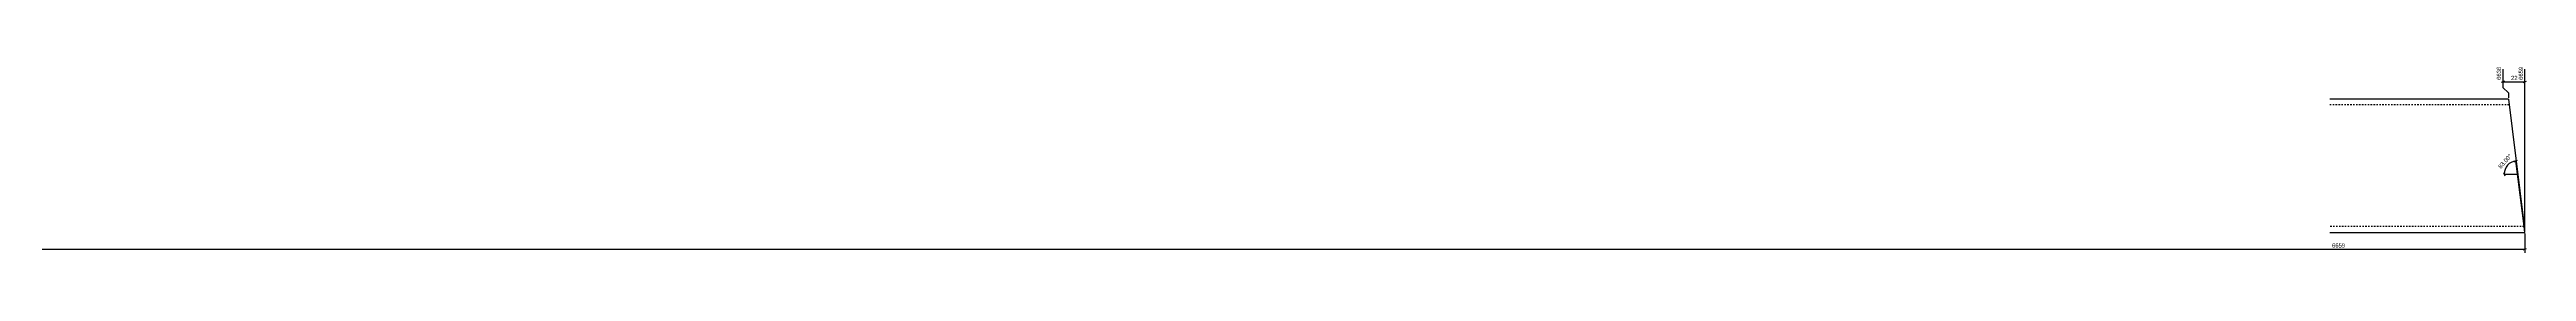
# Model space of a CAD drawing. Header units: millimetres. Extents: x 4 to 6668, y 4 to 254.
# Drawn here: x 3336 to 6668, y 4 to 254 of the extents above; entities that cross this region are included whole.
import ezdxf

# ---------------------------------------------------------------- set-up
doc = ezdxf.new("R2010")
doc.units = ezdxf.units.MM
doc.linetypes.add('DXK_LINE_DOT2', pattern=[3.9198, 1.9599, -1.9599])
doc.layers.add('MÅLSÆTNING', color=7, linetype='Continuous')
doc.layers.add('STÅL', color=7, linetype='Continuous')
doc.styles.add('Arial Narrow', font='ARIALN.TTF', dxfattribs={"height": 0.2})

msp = doc.modelspace()

# ---------------------------------------------------------------- linework, layer by layer
at = {"layer": 'MÅLSÆTNING', "color": 7, "linetype": 'Continuous'}
for p, q in [((6637.9, 236.2), (6633.4, 234.4)), ((6635.7, 252.5), (6635.7, 227.8)), ((6635.7, 235.3), (6665.3, 235.3)), ((6663, 234.4), (6667.5, 236.2)), ((6665.3, 33.5), (6665.3, 252.5)), ((6635.7, 227.8), (6643.2, 220.3)), ((6643.2, 220.3), (6643.2, 213.5)), ((6636.7, 112.9), (6638.5, 108.4)), ((6637.6, 110.7), (6655.6, 110.7)), ((6651.3, 127.4), (6655.5, 129.7)), ((6665.1, 33.5), (6653.4, 128.5)), ((6653.4, 128.5), (6655.6, 110.7)), ((6.8, 9.3), (6665.3, 9.3)), ((6663, 8.4), (6667.5, 10.2)), ((6665.3, 30.5), (6665.3, 4.5))]:
    msp.add_line(p, q, dxfattribs=at)
msp.add_arc((6655.6, 110.7), 18, 97, 180, dxfattribs=at)
at = {"layer": 'STÅL', "color": 2, "linetype": 'Continuous'}
for p, q in [((6643.2, 212), (6403.2, 212)), ((6643.2, 212), (6663.3, 48)), ((6665.3, 32), (6663.3, 48)), ((6403.2, 32), (6665.3, 32))]:
    msp.add_line(p, q, dxfattribs=at)
at = {"layer": 'STÅL', "color": 7, "linetype": 'DXK_LINE_DOT2'}
for p, q in [((6644.1, 204), (6403.2, 204)), ((6664.3, 40), (6403.2, 40)), ((6664.2, 40.6), (6663.7, 44.9)), ((6664.3, 40), (6664.2, 40.6))]:
    msp.add_line(p, q, dxfattribs=at)

# ---------------------------------------------------------------- next in the draw order: wipeouts: each hides what was drawn before it
at = {"color": 0}
for points in [[(6655.3, 236.4), (6655.3, 244.8), (6645.6, 244.8), (6645.6, 236.4)], [(6647.8, 132.3), (6641.5, 137.8), (6626.9, 121.3), (6633.2, 115.8)], [(6422, 10.4), (6422, 18.8), (6404.9, 18.8), (6404.9, 10.4)]]:
    msp.add_wipeout(points, dxfattribs=at).dxf.layer = 'MÅLSÆTNING'

# ---------------------------------------------------------------- next in the draw order: texts
at = {"layer": 'MÅLSÆTNING', "color": 3, "style": 'Arial Narrow'}
msp.add_text('83.00°', height=5.73, rotation=48.5009, dxfattribs=at).set_placement((6633.1, 117.5))
msp.add_text('6659', height=5.73, dxfattribs=at).set_placement((6406.1, 11.6))

# ---------------------------------------------------------------- next in the draw order: wipeouts: each hides what was drawn before it
at = {"color": 0, "linetype": 'Continuous'}
for points in [[(6634.5, 253.7), (6626.1, 253.7), (6626.1, 236.7), (6634.5, 236.7)], [(6664.1, 253.7), (6655.7, 253.7), (6655.7, 236.7), (6664.1, 236.7)]]:
    msp.add_wipeout(points, dxfattribs=at).dxf.layer = 'MÅLSÆTNING'

# ---------------------------------------------------------------- next in the draw order: texts
at = {"layer": 'MÅLSÆTNING', "color": 3, "linetype": 'Continuous', "style": 'Arial Narrow'}
for s, p in [('6636', (6633.3, 237.9)), ('6659', (6662.9, 237.9))]:
    msp.add_text(s, height=5.73, rotation=90.0002, dxfattribs=at).set_placement(p)
at = {"layer": 'MÅLSÆTNING', "color": 3, "style": 'Arial Narrow'}
msp.add_text('22', height=5.73, dxfattribs=at).set_placement((6646.8, 237.6))

doc.saveas('drawing.dxf')
